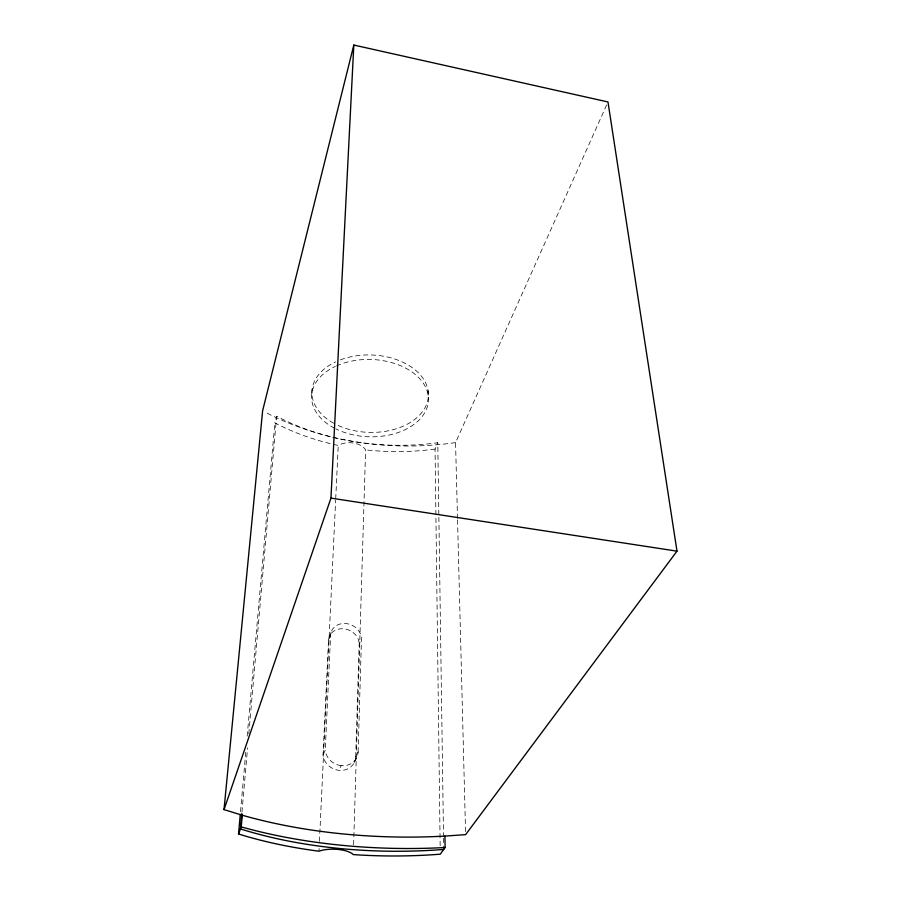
<?xml version="1.0" encoding="UTF-8"?>
<svg xmlns="http://www.w3.org/2000/svg" width="901" height="901" viewBox="0 0 901 901"><rect width="100%" height="100%" fill="white"/><g stroke="black" fill="none" stroke-linecap="round" stroke-linejoin="round"><path stroke-width="0.68" stroke-dasharray="4.5 3.38" d="M358.114 751.941L361.447 639.203A15.756 13.436 22.9 0 0 346.547 623.616A15.756 13.436 22.9 0 0 330.611 635.137L328.516 640.374L323.042 754.993A16.815 15.238 29 0 0 338.866 770.332A16.657 15.092 29 0 0 355.715 756.694L358.114 751.941A16.77 15.159 28.8 0 1 341.175 765.625L338.866 770.332M355.715 756.694L359.161 644.395L361.447 639.203M353.609 844.755L365.603 449.858A16.725 10.485 2.4 0 0 338.247 445.443A204.977 146.593 0.9 0 1 274.861 422.884L276.618 416.217A206.453 148.71 0.8 0 0 437.785 442.74L438.855 515.913M318.954 851.197L319.089 848.393M319.427 841.376L335.645 500.201M335.713 498.794L338.247 445.443M323.042 754.993L325.238 750.206L330.611 635.137M311.825 393.726L312.129 389.266M241.941 812.139L247.584 747.785M248.8 733.797L276.618 416.217M240.522 811.621L245.838 751.49M247.189 736.106L274.861 422.884M329.214 636.928L331.309 631.669M440.15 845.735L435.059 449.07L437.785 442.74M457.505 518.492L455.557 442.616L606.823 104.516M354.296 762.449L356.695 757.718M457.539 519.888L465.626 834.63M438.877 517.32L443.529 836.759M443.551 838.167L443.697 848.021M428.099 390.764L428.144 395.224M455.557 442.616A245.399 180.977 0.3 0 1 264.962 412.027M336.512 365.851A58.441 38.675 1.8 0 1 413.841 373.329A58.441 38.675 1.8 0 1 413.311 424.889A58.441 38.675 1.8 0 1 335.87 428.899M334.676 428.302A58.441 38.675 1.8 0 1 335.341 366.38M435.059 449.07A204.977 146.593 0.9 0 1 365.603 449.858M340.353 359.871A58.272 38.72 1.8 0 1 415.699 370.345A58.272 38.72 1.8 0 1 412.331 421.15A58.272 38.72 1.8 0 1 336.084 424.484M333.742 423.256A58.272 38.72 1.8 0 1 335.577 361.887M328.516 640.374A15.655 13.391 22.9 0 1 344.373 628.875A15.655 13.391 22.9 0 1 359.161 644.395M341.175 765.625A16.928 15.306 28.8 0 1 325.238 750.206"/><path stroke-width="1.35" d="M224.011 809.616L330.96 498.118L353.811 45.05L607.972 101.959L676.989 551.153L465.626 834.63L444.925 836.094A319.506 151.379 0.3 0 1 242.268 815.225L224.011 809.616L262.619 410.777L353.811 45.05M241.817 813.535L240.477 828.931A268.926 120.689 0.5 0 0 443.72 849.429M444.925 836.094L445.105 847.514L440.262 854.182A266.426 118.448 0.6 0 1 353.305 854.587A20.914 7.839 1.4 0 0 318.954 851.197A266.426 118.448 0.6 0 1 238.54 833.988L241.243 826.893L242.268 815.225M238.54 833.988L240.274 814.414M330.96 498.118L676.989 551.153M445.105 847.514A321.781 149.87 0.3 0 1 241.243 826.893"/></g></svg>
